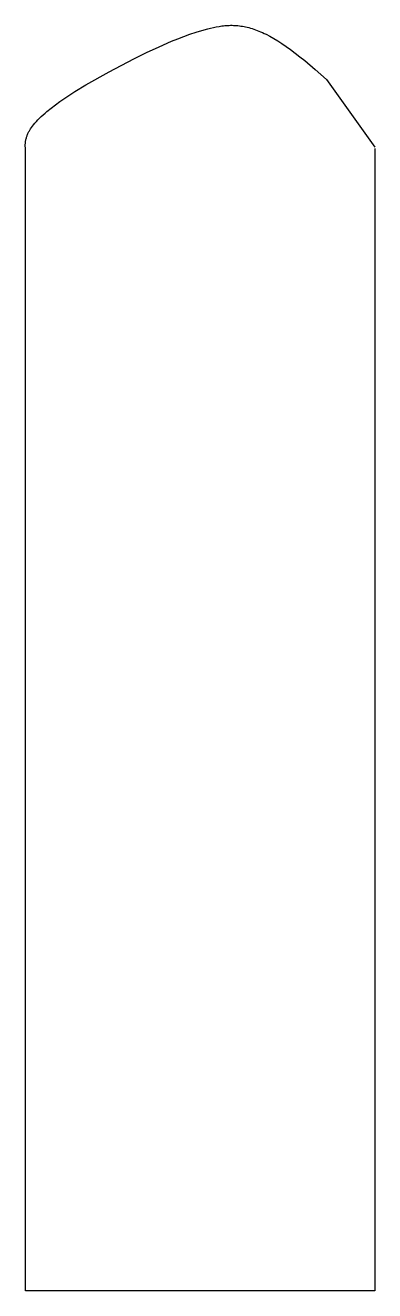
# Model space of a CAD drawing. Header units: inches. Extents: x 59.4 to 66.5, y -45.3 to -19.5.
import ezdxf

# ---------------------------------------------------------------- set-up
doc = ezdxf.new("R2010")
doc.units = ezdxf.units.IN
doc.header["$MEASUREMENT"] = 0
doc.layers.add('Default', color=7, linetype='Continuous', true_color=0x000000)

msp = doc.modelspace()

# ---------------------------------------------------------------- linework, layer by layer
at = {"layer": 'Default'}
msp.add_lwpolyline([(66.524, -22.004), (66.524, -45.296), (59.395, -45.296), (59.395, -22.004), (59.394, -21.986), (59.393, -21.968), (59.393, -21.951), (59.393, -21.934), (59.393, -21.917), (59.394, -21.9), (59.395, -21.884), (59.397, -21.868), (59.4, -21.852), (59.403, -21.836), (59.406, -21.821), (59.409, -21.805), (59.414, -21.79), (59.418, -21.775), (59.423, -21.76), (59.428, -21.746), (59.434, -21.731), (59.44, -21.717), (59.447, -21.702), (59.453, -21.688), (59.461, -21.674), (59.468, -21.66), (59.476, -21.646), (59.484, -21.633), (59.493, -21.619), (59.502, -21.605), (59.52, -21.578), (59.54, -21.552), (59.561, -21.525), (59.589, -21.49), (59.62, -21.456), (59.652, -21.421), (59.685, -21.387), (59.72, -21.352), (59.757, -21.318), (59.795, -21.284), (59.835, -21.25), (59.918, -21.181), (60.007, -21.114), (60.1, -21.046), (60.198, -20.978), (60.301, -20.911), (60.407, -20.844), (60.63, -20.71), (61.107, -20.442), (61.611, -20.177), (61.867, -20.05), (62.123, -19.93), (62.378, -19.819), (62.505, -19.767), (62.63, -19.719), (62.754, -19.674), (62.877, -19.633), (62.998, -19.596), (63.117, -19.563), (63.175, -19.549), (63.233, -19.535), (63.291, -19.524), (63.349, -19.514), (63.407, -19.505), (63.436, -19.502), (63.465, -19.499), (63.494, -19.497), (63.524, -19.495), (63.553, -19.494), (63.583, -19.493), (63.612, -19.493), (63.642, -19.494), (63.672, -19.495), (63.702, -19.497), (63.733, -19.5), (63.764, -19.503), (63.795, -19.508), (63.826, -19.513), (63.858, -19.519), (63.89, -19.525), (63.922, -19.533), (63.955, -19.541), (63.988, -19.551), (64.022, -19.561), (64.056, -19.572), (64.09, -19.584), (64.125, -19.597), (64.16, -19.611), (64.196, -19.626), (64.233, -19.642), (64.27, -19.659), (64.307, -19.677), (64.384, -19.717), (64.463, -19.762), (64.545, -19.811), (64.629, -19.865), (64.717, -19.924), (64.807, -19.988), (64.901, -20.058), (64.998, -20.133), (65.099, -20.214), (65.312, -20.395), (65.54, -20.6), (66.524, -21.979)], dxfattribs=at)

doc.saveas('drawing.dxf')
